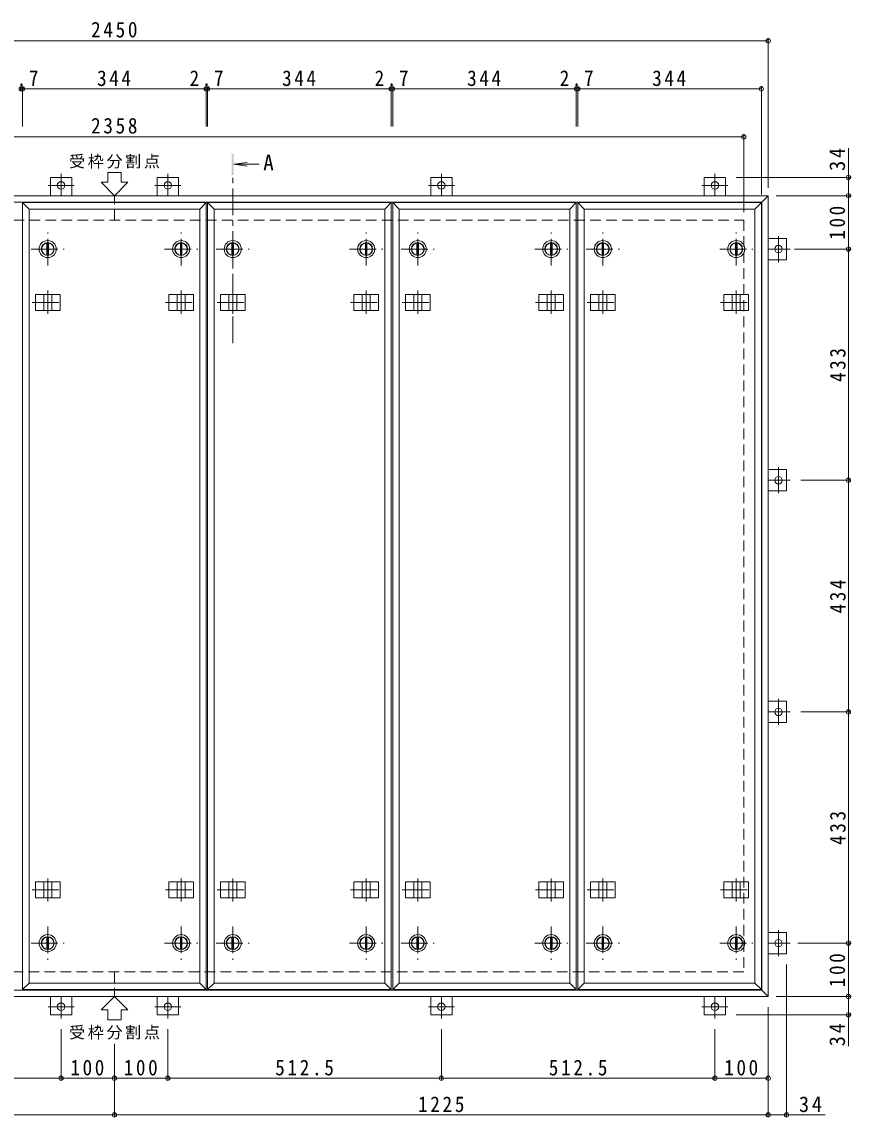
# Model space of a CAD drawing. Units: millimetres at full size, sheet at 1:10. Extents: x -2620 to 2727, y -1963 to 1778.
# Drawn here: x -1066 to 487, y -274 to 1778 of the extents above; entities that cross this region are included whole.
import ezdxf
from ezdxf.enums import TextEntityAlignment as Align

# ---------------------------------------------------------------- set-up
doc = ezdxf.new("R2010")
doc.units = ezdxf.units.MM
doc.header["$LTSCALE"] = 10
doc.header["$PDMODE"] = 32
doc.header["$PDSIZE"] = 8
doc.linetypes.add('CHAIN1', pattern=[8, 5, -1, 1, -1])
doc.linetypes.add('DASHED2', pattern=[3, 2, -1])
for name, color, linetype, lineweight in [('0-1_躯体', 2, 'DASHED2', 9), ('0-2_仕上', 3, 'Continuous', 9), ('0-3_建具', 4, 'Continuous', 9), ('0-5_寸法', 7, 'Continuous', 9), ('0-C', 2, 'Continuous', 9), ('0-E', 3, 'Continuous', 9), ('0-F', 7, 'Continuous', 9)]:
    doc.layers.add(name, color=color, linetype=linetype, lineweight=lineweight)
doc.styles.add('ＭＳ ゴシック', font='')
doc.styles.get('ＭＳ ゴシック').set_extended_font_data('MS Gothic')

msp = doc.modelspace()

# ---------------------------------------------------------------- linework, layer by layer
at = {"layer": '0-1_躯体'}
for p, q in [((-893.03, 1406.28), (-893.03, 1440.28)), ((-2072.03, 1406.28), (285.97, 1406.28)), ((285.97, 1406.28), (285.97, -1.72)), ((285.97, -1.72), (-2072.03, -1.72)), ((-893.03, -1.72), (-893.03, -35.72))]:
    msp.add_line(p, q, dxfattribs=at)
at = {"layer": '0-2_仕上'}
for p, q in [((-1053.03, 1427.28), (-1065.03, 1439.28)), ((-1065.03, -34.72), (-1065.03, 1439.28)), ((-1065.03, 1439.28), (-721.03, 1439.28)), ((-733.03, 1427.28), (-721.03, 1439.28)), ((-721.03, 1439.28), (-721.03, -34.72)), ((-706.37, 1427.28), (-718.37, 1439.28)), ((-718.37, -34.72), (-718.37, 1439.28)), ((-718.37, 1439.28), (-374.37, 1439.28)), ((-386.37, 1427.28), (-374.37, 1439.28)), ((-374.37, 1439.28), (-374.37, -34.72)), ((-359.7, 1427.28), (-371.7, 1439.28)), ((-371.7, -34.72), (-371.7, 1439.28)), ((-371.7, 1439.28), (-27.7, 1439.28)), ((-39.7, 1427.28), (-27.7, 1439.28)), ((-27.7, 1439.28), (-27.7, -34.72)), ((-13.03, 1427.28), (-25.03, 1439.28)), ((-25.03, -34.72), (-25.03, 1439.28)), ((-25.03, 1439.28), (318.97, 1439.28)), ((306.97, 1427.28), (318.97, 1439.28)), ((318.97, 1439.28), (318.97, -34.72)), ((-1053.03, 1427.28), (-733.03, 1427.28)), ((-733.03, 1427.28), (-733.03, -22.72)), ((-706.37, 1427.28), (-386.37, 1427.28)), ((-386.37, 1427.28), (-386.37, -22.72)), ((-359.7, 1427.28), (-39.7, 1427.28)), ((-39.7, 1427.28), (-39.7, -22.72)), ((-13.03, 1427.28), (306.97, 1427.28)), ((306.97, 1427.28), (306.97, -22.72)), ((-721.03, -34.72), (-1065.03, -34.72)), ((-374.37, -34.72), (-718.37, -34.72)), ((-27.7, -34.72), (-371.7, -34.72)), ((318.97, -34.72), (-25.03, -34.72))]:
    msp.add_line(p, q, dxfattribs=at)
for points in [[(-1065.03, -34.72), (-1053.03, -22.72), (-1053.03, 1427.28)], [(-718.37, -34.72), (-706.37, -22.72), (-706.37, 1427.28)], [(-371.7, -34.72), (-359.7, -22.72), (-359.7, 1427.28)], [(-25.03, -34.72), (-13.03, -22.72), (-13.03, 1427.28)], [(-721.03, -34.72), (-733.03, -22.72), (-1053.03, -22.72)], [(-374.37, -34.72), (-386.37, -22.72), (-706.37, -22.72)], [(-27.7, -34.72), (-39.7, -22.72), (-359.7, -22.72)], [(318.97, -34.72), (306.97, -22.72), (-13.03, -22.72)]]:
    msp.add_lwpolyline(points, dxfattribs=at)
at = {"layer": '0-3_建具', "color": 2}
for p, q in [((-2118.03, 1452.28), (331.97, 1452.28)), ((-2106.03, 1440.28), (319.97, 1440.28)), ((-893.03, 1440.28), (-893.03, 1452.28)), ((319.97, 1440.28), (331.97, 1452.28)), ((319.97, -35.72), (319.97, 1440.28)), ((331.97, 1452.28), (331.97, -47.72)), ((319.97, -35.72), (-2106.03, -35.72)), ((-893.03, -35.72), (-893.03, -47.72)), ((319.97, -35.72), (331.97, -47.72)), ((331.97, -47.72), (-2118.03, -47.72))]:
    msp.add_line(p, q, dxfattribs=at)
at = {"layer": '0-3_建具', "linetype": 'CHAIN1'}
for p, q in [((-1018.03, 1274.4), (-1018.03, 1231.16)), ((-768.03, 1274.4), (-768.03, 1231.16)), ((-671.37, 1274.4), (-671.37, 1231.16)), ((-421.37, 1274.4), (-421.37, 1231.16)), ((-324.7, 1274.4), (-324.7, 1231.16)), ((-74.7, 1274.4), (-74.7, 1231.16)), ((21.97, 1274.4), (21.97, 1231.16)), ((271.97, 1274.4), (271.97, 1231.16)), ((-1047.44, 1252.28), (-988.62, 1252.28)), ((-797.44, 1252.28), (-738.62, 1252.28)), ((-700.78, 1252.28), (-641.96, 1252.28)), ((-450.78, 1252.28), (-391.96, 1252.28)), ((-354.11, 1252.28), (-295.29, 1252.28)), ((-104.11, 1252.28), (-45.29, 1252.28)), ((-7.44, 1252.28), (51.38, 1252.28)), ((242.56, 1252.28), (301.38, 1252.28)), ((-1018.03, 130.17), (-1018.03, 173.41)), ((-768.03, 130.17), (-768.03, 173.41)), ((-671.37, 130.17), (-671.37, 173.41)), ((-421.37, 130.17), (-421.37, 173.41)), ((-324.7, 130.17), (-324.7, 173.41)), ((-74.7, 130.17), (-74.7, 173.41)), ((21.97, 130.17), (21.97, 173.41)), ((271.97, 130.17), (271.97, 173.41)), ((-1047.44, 152.28), (-988.62, 152.28)), ((-797.44, 152.28), (-738.62, 152.28)), ((-700.78, 152.28), (-641.96, 152.28)), ((-450.78, 152.28), (-391.96, 152.28)), ((-354.11, 152.28), (-295.29, 152.28)), ((-104.11, 152.28), (-45.29, 152.28)), ((-7.44, 152.28), (51.38, 152.28)), ((242.56, 152.28), (301.38, 152.28))]:
    msp.add_line(p, q, dxfattribs=at)
at = {"layer": '0-3_建具'}
for p, q in [((-1041.12, 1267.28), (-1041.12, 1237.28)), ((-1041.12, 1267.28), (-994.94, 1267.28)), ((-1025.53, 1267.28), (-1025.53, 1237.28)), ((-1010.53, 1267.28), (-1010.53, 1237.28)), ((-994.94, 1267.28), (-994.94, 1237.28)), ((-791.12, 1267.28), (-791.12, 1237.28)), ((-791.12, 1267.28), (-744.94, 1267.28)), ((-775.53, 1267.28), (-775.53, 1237.28)), ((-760.53, 1267.28), (-760.53, 1237.28)), ((-744.94, 1267.28), (-744.94, 1237.28)), ((-694.45, 1267.28), (-694.45, 1237.28)), ((-694.45, 1267.28), (-648.28, 1267.28)), ((-678.87, 1267.28), (-678.87, 1237.28)), ((-663.87, 1267.28), (-663.87, 1237.28)), ((-648.28, 1267.28), (-648.28, 1237.28)), ((-444.45, 1267.28), (-444.45, 1237.28)), ((-444.45, 1267.28), (-398.28, 1267.28)), ((-428.87, 1267.28), (-428.87, 1237.28)), ((-413.87, 1267.28), (-413.87, 1237.28)), ((-398.28, 1267.28), (-398.28, 1237.28)), ((-347.79, 1267.28), (-347.79, 1237.28)), ((-347.79, 1267.28), (-301.61, 1267.28)), ((-332.2, 1267.28), (-332.2, 1237.28)), ((-317.2, 1267.28), (-317.2, 1237.28)), ((-301.61, 1267.28), (-301.61, 1237.28)), ((-97.79, 1267.28), (-97.79, 1237.28)), ((-97.79, 1267.28), (-51.61, 1267.28)), ((-82.2, 1267.28), (-82.2, 1237.28)), ((-67.2, 1267.28), (-67.2, 1237.28)), ((-51.61, 1267.28), (-51.61, 1237.28)), ((-1.12, 1267.28), (-1.12, 1237.28)), ((-1.12, 1267.28), (45.06, 1267.28)), ((14.47, 1267.28), (14.47, 1237.28)), ((29.47, 1267.28), (29.47, 1237.28)), ((45.06, 1267.28), (45.06, 1237.28)), ((248.88, 1267.28), (248.88, 1237.28)), ((248.88, 1267.28), (295.06, 1267.28)), ((264.47, 1267.28), (264.47, 1237.28)), ((279.47, 1267.28), (279.47, 1237.28)), ((295.06, 1267.28), (295.06, 1237.28)), ((-1041.12, 1237.28), (-994.94, 1237.28)), ((-791.12, 1237.28), (-744.94, 1237.28)), ((-694.45, 1237.28), (-648.28, 1237.28)), ((-444.45, 1237.28), (-398.28, 1237.28)), ((-347.79, 1237.28), (-301.61, 1237.28)), ((-97.79, 1237.28), (-51.61, 1237.28)), ((-1.12, 1237.28), (45.06, 1237.28)), ((248.88, 1237.28), (295.06, 1237.28)), ((-1041.12, 137.28), (-1041.12, 167.28)), ((-1041.12, 167.28), (-994.94, 167.28)), ((-1025.53, 137.28), (-1025.53, 167.28)), ((-1010.53, 137.28), (-1010.53, 167.28)), ((-994.94, 137.28), (-994.94, 167.28)), ((-791.12, 137.28), (-791.12, 167.28)), ((-791.12, 167.28), (-744.94, 167.28)), ((-775.53, 137.28), (-775.53, 167.28)), ((-760.53, 137.28), (-760.53, 167.28)), ((-744.94, 137.28), (-744.94, 167.28)), ((-694.45, 137.28), (-694.45, 167.28)), ((-694.45, 167.28), (-648.28, 167.28)), ((-678.87, 137.28), (-678.87, 167.28)), ((-663.87, 137.28), (-663.87, 167.28)), ((-648.28, 137.28), (-648.28, 167.28)), ((-444.45, 137.28), (-444.45, 167.28)), ((-444.45, 167.28), (-398.28, 167.28)), ((-428.87, 137.28), (-428.87, 167.28)), ((-413.87, 137.28), (-413.87, 167.28)), ((-398.28, 137.28), (-398.28, 167.28)), ((-347.79, 137.28), (-347.79, 167.28)), ((-347.79, 167.28), (-301.61, 167.28)), ((-332.2, 137.28), (-332.2, 167.28)), ((-317.2, 137.28), (-317.2, 167.28)), ((-301.61, 137.28), (-301.61, 167.28)), ((-97.79, 137.28), (-97.79, 167.28)), ((-97.79, 167.28), (-51.61, 167.28)), ((-82.2, 137.28), (-82.2, 167.28)), ((-67.2, 137.28), (-67.2, 167.28)), ((-51.61, 137.28), (-51.61, 167.28)), ((-1.12, 137.28), (-1.12, 167.28)), ((-1.12, 167.28), (45.06, 167.28)), ((14.47, 137.28), (14.47, 167.28)), ((29.47, 137.28), (29.47, 167.28)), ((45.06, 137.28), (45.06, 167.28)), ((248.88, 137.28), (248.88, 167.28)), ((248.88, 167.28), (295.06, 167.28)), ((264.47, 137.28), (264.47, 167.28)), ((279.47, 137.28), (279.47, 167.28)), ((295.06, 137.28), (295.06, 167.28)), ((-1041.12, 137.28), (-994.94, 137.28)), ((-791.12, 137.28), (-744.94, 137.28)), ((-694.45, 137.28), (-648.28, 137.28)), ((-444.45, 137.28), (-398.28, 137.28)), ((-347.79, 137.28), (-301.61, 137.28)), ((-97.79, 137.28), (-51.61, 137.28)), ((-1.12, 137.28), (45.06, 137.28)), ((248.88, 137.28), (295.06, 137.28))]:
    msp.add_line(p, q, dxfattribs=at)
at = {"layer": '0-5_寸法', "color": 4}
for q in [(-644.58, 1514.36), (-644.58, 1507.84), (-621.9, 1511.1)]:
    msp.add_line((-669.37, 1511.1), q, dxfattribs=at)
at = {"layer": '0-5_寸法'}
for p, q in [((-893.03, 1452.28), (-918.03, 1477.28)), ((-918.03, 1477.28), (-905.53, 1477.28)), ((-893.03, 1452.28), (-868.03, 1477.28)), ((-880.53, 1477.28), (-880.53, 1495.98)), ((-880.53, 1477.28), (-868.03, 1477.28)), ((-893.03, -47.72), (-918.03, -72.72)), ((-893.03, -47.72), (-868.03, -72.72)), ((-918.03, -72.72), (-905.53, -72.72)), ((-880.53, -72.72), (-868.03, -72.72)), ((-880.53, -72.72), (-880.53, -91.42)), ((366.17, -269.57), (438.54, -269.57))]:
    msp.add_line(p, q, dxfattribs=at)
at = {"layer": '0-5_寸法', "color": 4, "linetype": 'CHAIN1'}
msp.add_line((-671.37, 1175.98), (-671.37, 1491.1), dxfattribs=at)
at = {"layer": '0-5_寸法'}
for points in [[(-905.53, 1477.28), (-905.53, 1495.98), (-880.53, 1495.98)], [(-905.53, -72.72), (-905.53, -91.42), (-880.53, -91.42)]]:
    msp.add_lwpolyline(points, dxfattribs=at)
at = {"layer": '0-5_寸法', "color": 4}
msp.add_solid([(-669.37, 1531.1), (-673.37, 1531.1), (-669.37, 1491.1), (-673.37, 1491.1)], dxfattribs=at)
at = {"layer": '0-C', "linetype": 'CHAIN1'}
for p, q in [((-1018.03, 1321.28), (-1018.03, 1383.28)), ((-768.03, 1321.28), (-768.03, 1383.28)), ((-671.37, 1321.28), (-671.37, 1383.28)), ((-421.37, 1321.28), (-421.37, 1383.28)), ((-324.7, 1321.28), (-324.7, 1383.28)), ((-74.7, 1321.28), (-74.7, 1383.28)), ((21.97, 1321.28), (21.97, 1383.28)), ((271.97, 1321.28), (271.97, 1383.28)), ((-1049.03, 1352.28), (-987.03, 1352.28)), ((-799.03, 1352.28), (-737.03, 1352.28)), ((-702.37, 1352.28), (-640.37, 1352.28)), ((-452.37, 1352.28), (-390.37, 1352.28)), ((-355.7, 1352.28), (-293.7, 1352.28)), ((-105.7, 1352.28), (-43.7, 1352.28)), ((-9.03, 1352.28), (52.97, 1352.28)), ((240.97, 1352.28), (302.97, 1352.28)), ((-1018.03, 83.28), (-1018.03, 21.28)), ((-768.03, 83.28), (-768.03, 21.28)), ((-671.37, 83.28), (-671.37, 21.28)), ((-421.37, 83.28), (-421.37, 21.28)), ((-324.7, 83.28), (-324.7, 21.28)), ((-74.7, 83.28), (-74.7, 21.28)), ((21.97, 83.28), (21.97, 21.28)), ((271.97, 83.28), (271.97, 21.28)), ((-1049.03, 52.28), (-987.03, 52.28)), ((-799.03, 52.28), (-737.03, 52.28)), ((-702.37, 52.28), (-640.37, 52.28)), ((-452.37, 52.28), (-390.37, 52.28)), ((-355.7, 52.28), (-293.7, 52.28)), ((-105.7, 52.28), (-43.7, 52.28)), ((-9.03, 52.28), (52.97, 52.28)), ((240.97, 52.28), (302.97, 52.28))]:
    msp.add_line(p, q, dxfattribs=at)
at = {"layer": '0-C'}
for p, q in [((-1019.53, 1363.69), (-1019.53, 1340.88)), ((-1016.53, 1363.69), (-1016.53, 1340.88)), ((-769.53, 1363.69), (-769.53, 1340.88)), ((-766.53, 1363.69), (-766.53, 1340.88)), ((-672.87, 1363.69), (-672.87, 1340.88)), ((-669.87, 1363.69), (-669.87, 1340.88)), ((-422.87, 1363.69), (-422.87, 1340.88)), ((-419.87, 1363.69), (-419.87, 1340.88)), ((-326.2, 1363.69), (-326.2, 1340.88)), ((-323.2, 1363.69), (-323.2, 1340.88)), ((-76.2, 1363.69), (-76.2, 1340.88)), ((-73.2, 1363.69), (-73.2, 1340.88)), ((20.47, 1363.69), (20.47, 1340.88)), ((23.47, 1363.69), (23.47, 1340.88)), ((270.47, 1363.69), (270.47, 1340.88)), ((273.47, 1363.69), (273.47, 1340.88)), ((-1019.53, 40.88), (-1019.53, 63.69)), ((-1016.53, 40.88), (-1016.53, 63.69)), ((-769.53, 40.88), (-769.53, 63.69)), ((-766.53, 40.88), (-766.53, 63.69)), ((-672.87, 40.88), (-672.87, 63.69)), ((-669.87, 40.88), (-669.87, 63.69)), ((-422.87, 40.88), (-422.87, 63.69)), ((-419.87, 40.88), (-419.87, 63.69)), ((-326.2, 40.88), (-326.2, 63.69)), ((-323.2, 40.88), (-323.2, 63.69)), ((-76.2, 40.88), (-76.2, 63.69)), ((-73.2, 40.88), (-73.2, 63.69)), ((20.47, 40.88), (20.47, 63.69)), ((23.47, 40.88), (23.47, 63.69)), ((270.47, 40.88), (270.47, 63.69)), ((273.47, 40.88), (273.47, 63.69))]:
    msp.add_line(p, q, dxfattribs=at)
for centre, radius in [((-1018.03, 1352.28), 16), ((-1018.03, 1352.28), 12), ((-1018.03, 1352.28), 11.5), ((-768.03, 1352.28), 16), ((-768.03, 1352.28), 12), ((-768.03, 1352.28), 11.5), ((-671.37, 1352.28), 16), ((-671.37, 1352.28), 12), ((-671.37, 1352.28), 11.5), ((-421.37, 1352.28), 16), ((-421.37, 1352.28), 12), ((-421.37, 1352.28), 11.5), ((-324.7, 1352.28), 16), ((-324.7, 1352.28), 12), ((-324.7, 1352.28), 11.5), ((-74.7, 1352.28), 16), ((-74.7, 1352.28), 12), ((-74.7, 1352.28), 11.5), ((21.97, 1352.28), 16), ((21.97, 1352.28), 12), ((21.97, 1352.28), 11.5), ((271.97, 1352.28), 16), ((271.97, 1352.28), 12), ((271.97, 1352.28), 11.5), ((-1018.03, 52.28), 16), ((-1018.03, 52.28), 12), ((-1018.03, 52.28), 11.5), ((-768.03, 52.28), 16), ((-768.03, 52.28), 12), ((-768.03, 52.28), 11.5), ((-671.37, 52.28), 16), ((-671.37, 52.28), 12), ((-671.37, 52.28), 11.5), ((-421.37, 52.28), 16), ((-421.37, 52.28), 12), ((-421.37, 52.28), 11.5), ((-324.7, 52.28), 16), ((-324.7, 52.28), 12), ((-324.7, 52.28), 11.5), ((-74.7, 52.28), 16), ((-74.7, 52.28), 12), ((-74.7, 52.28), 11.5), ((21.97, 52.28), 16), ((21.97, 52.28), 12), ((21.97, 52.28), 11.5), ((271.97, 52.28), 16), ((271.97, 52.28), 12), ((271.97, 52.28), 11.5)]:
    msp.add_circle(centre, radius, dxfattribs=at)
at = {"layer": '0-E'}
for p, q in [((-1013.03, 1486.48), (-1013.03, 1452.28)), ((-973.03, 1486.48), (-1013.03, 1486.48)), ((-973.03, 1486.48), (-973.03, 1452.28)), ((-813.03, 1486.48), (-813.03, 1452.28)), ((-813.03, 1486.48), (-773.03, 1486.48)), ((-773.03, 1486.48), (-773.03, 1452.28)), ((-300.53, 1486.48), (-260.53, 1486.48)), ((-300.53, 1486.48), (-300.53, 1452.28)), ((-260.53, 1486.48), (-260.53, 1452.28)), ((211.97, 1486.48), (251.97, 1486.48)), ((211.97, 1486.48), (211.97, 1452.28)), ((251.97, 1486.48), (251.97, 1452.28)), ((366.17, 1372.28), (331.97, 1372.28)), ((366.17, 1372.28), (366.17, 1332.28)), ((366.17, 1332.28), (331.97, 1332.28)), ((366.17, 939.28), (331.97, 939.28)), ((366.17, 939.28), (366.17, 899.28)), ((366.17, 899.28), (331.97, 899.28)), ((366.17, 505.28), (331.97, 505.28)), ((366.17, 505.28), (366.17, 465.28)), ((366.17, 465.28), (331.97, 465.28)), ((366.17, 72.28), (331.97, 72.28)), ((366.17, 72.28), (366.17, 32.28)), ((366.17, 32.28), (331.97, 32.28)), ((-1013.03, -81.92), (-1013.03, -47.72)), ((-973.03, -81.92), (-973.03, -47.72)), ((-813.03, -81.92), (-813.03, -47.72)), ((-773.03, -81.92), (-773.03, -47.72)), ((-300.53, -81.92), (-300.53, -47.72)), ((-260.53, -81.92), (-260.53, -47.72)), ((211.97, -81.92), (211.97, -47.72)), ((251.97, -81.92), (251.97, -47.72)), ((-973.03, -81.92), (-1013.03, -81.92)), ((-813.03, -81.92), (-773.03, -81.92)), ((-300.53, -81.92), (-260.53, -81.92)), ((251.97, -81.92), (211.97, -81.92))]:
    msp.add_line(p, q, dxfattribs=at)
at = {"layer": '0-E', "linetype": 'CHAIN1'}
for p, q in [((-993.03, 1493.46), (-993.03, 1452.28)), ((-793.03, 1493.46), (-793.03, 1452.28)), ((-280.53, 1493.46), (-280.53, 1452.28)), ((231.97, 1493.46), (231.97, 1452.28)), ((-1017.41, 1471.48), (-968.66, 1471.48)), ((-768.66, 1471.48), (-817.41, 1471.48)), ((-256.16, 1471.48), (-304.91, 1471.48)), ((256.34, 1471.48), (207.59, 1471.48)), ((351.17, 1327.91), (351.17, 1376.66)), ((373.14, 1352.28), (331.97, 1352.28)), ((351.17, 894.91), (351.17, 943.66)), ((373.14, 919.28), (331.97, 919.28)), ((351.17, 460.91), (351.17, 509.66)), ((373.14, 485.28), (331.97, 485.28)), ((351.17, 27.91), (351.17, 76.66)), ((373.14, 52.28), (331.97, 52.28)), ((-993.03, -88.89), (-993.03, -47.72)), ((-793.03, -88.89), (-793.03, -47.72)), ((-280.53, -88.9), (-280.53, -47.72)), ((231.97, -88.89), (231.97, -47.72)), ((-1017.41, -66.92), (-968.66, -66.92)), ((-768.66, -66.92), (-817.41, -66.92)), ((-256.16, -66.92), (-304.91, -66.92)), ((207.59, -66.92), (256.34, -66.92))]:
    msp.add_line(p, q, dxfattribs=at)
at = {"layer": '0-E'}
for centre in [(-993.03, 1471.48), (-793.03, 1471.48), (-280.53, 1471.48), (231.97, 1471.48), (351.17, 1352.28), (351.17, 919.28), (351.17, 485.28), (351.17, 52.28), (-993.03, -66.92), (-793.03, -66.92), (-280.53, -66.92), (231.97, -66.92)]:
    msp.add_circle(centre, 7, dxfattribs=at)
at = {"layer": '0-F'}
for p, q in [((331.97, 1467.28), (331.97, 1747.28)), ((-2118.03, 1742.28), (331.97, 1742.28)), ((-1067.7, 1652.28), (-1065.03, 1652.28)), ((-1065.03, 1655.28), (-1065.03, 1581.97)), ((-1065.03, 1652.28), (-721.03, 1652.28)), ((-721.03, 1655.28), (-721.03, 1581.97)), ((-721.03, 1652.28), (-718.37, 1652.28)), ((-718.37, 1655.28), (-718.37, 1581.97)), ((-718.37, 1652.28), (-374.37, 1652.28)), ((-374.37, 1655.28), (-374.37, 1581.97)), ((-374.37, 1652.28), (-371.7, 1652.28)), ((-371.7, 1655.28), (-371.7, 1581.97)), ((-371.7, 1652.28), (-27.7, 1652.28)), ((-27.7, 1655.28), (-27.7, 1581.97)), ((-27.7, 1652.28), (-25.03, 1652.28)), ((-25.03, 1655.28), (-25.03, 1581.97)), ((-25.03, 1652.28), (318.97, 1652.28)), ((318.97, 1454.28), (318.97, 1657.28)), ((-2072.03, 1562.28), (285.97, 1562.28)), ((285.97, 1421.28), (285.97, 1567.28)), ((482.12, 1486.48), (482.12, 1541.16)), ((487.12, 1486.48), (271.97, 1486.48)), ((482.12, 1452.28), (482.12, 1486.48)), ((346.97, 1452.28), (487.12, 1452.28)), ((482.12, 1352.28), (482.12, 1452.28)), ((380.89, 1352.28), (487.12, 1352.28)), ((482.12, 919.28), (482.12, 1352.28)), ((485.12, 919.28), (393.14, 919.28)), ((482.12, 485.28), (482.12, 919.28)), ((485.12, 485.28), (393.14, 485.28)), ((482.12, 52.28), (482.12, 485.28)), ((387.48, 52.28), (487.12, 52.28)), ((482.12, -47.72), (482.12, 52.28)), ((366.17, -272.57), (366.17, 12.28)), ((346.97, -47.72), (487.12, -47.72)), ((482.12, -47.72), (482.12, -81.92)), ((487.12, -81.92), (271.97, -81.92)), ((331.97, -272.57), (331.97, -67.72)), ((482.12, -81.92), (482.12, -140.89)), ((-993.03, -203.86), (-993.03, -108.89)), ((-793.03, -203.86), (-793.03, -108.89)), ((-280.53, -203.86), (-280.53, -108.9)), ((231.97, -203.86), (231.97, -108.89)), ((-893.03, -272.57), (-893.03, -136.55)), ((-1505.53, -200.86), (-993.03, -200.86)), ((-993.03, -200.86), (-893.03, -200.86)), ((-893.03, -200.86), (-793.03, -200.86)), ((-793.03, -200.86), (-280.53, -200.86)), ((-280.53, -200.86), (231.97, -200.86)), ((231.97, -200.86), (331.97, -200.86)), ((-2118.03, -269.57), (-893.03, -269.57)), ((-893.03, -269.57), (331.97, -269.57)), ((331.97, -269.57), (366.17, -269.57))]:
    msp.add_line(p, q, dxfattribs=at)
for p in [(331.97, 1742.28), (-1067.7, 1652.28), (-1065.03, 1652.28), (-721.03, 1652.28), (-718.37, 1652.28), (-374.37, 1652.28), (-371.7, 1652.28), (-27.7, 1652.28), (-25.03, 1652.28), (318.97, 1652.28), (285.97, 1562.28), (482.12, 1486.48), (482.12, 1452.28), (482.12, 1352.28), (482.12, 919.28), (482.12, 485.28), (482.12, 52.28), (482.12, -47.72), (482.12, -81.92), (-993.03, -200.86), (-893.03, -200.86), (-793.03, -200.86), (-280.53, -200.86), (231.97, -200.86), (331.97, -200.86), (-893.03, -269.57), (331.97, -269.57), (366.17, -269.57)]:
    msp.add_point(p, dxfattribs=at)

# ---------------------------------------------------------------- texts
at = {"layer": '0-5_寸法', "color": 2, "style": 'ＭＳ ゴシック'}
msp.add_text('A', height=29.33, dxfattribs=at).set_placement((-614.34, 1490.71), align=Align.BOTTOM_LEFT)
at = {"layer": '0-5_寸法', "char_height": 21.99, "attachment_point": 7, "style": 'ＭＳ ゴシック'}
for insert in [(-978.03, 1502.99), (-978.03, -128.43)]:
    msp.add_mtext('\\T1.17;受枠分割点', dxfattribs=dict(at, insert=insert))
at = {"layer": '0-F', "color": 2, "char_height": 29.33, "attachment_point": 7, "style": 'ＭＳ ゴシック'}
for s, insert in [('\\T1.28;\\W0.9;2450', (-936.78, 1748.28)), ('\\T1.27;\\W0.9;2.7', (-1098.87, 1657.28)), ('\\T1.27;\\W0.9;344', (-925.53, 1657.28)), ('\\T1.27;\\W0.9;2.7', (-752.2, 1657.28)), ('\\T1.27;\\W0.9;344', (-578.87, 1657.28)), ('\\T1.27;\\W0.9;2.7', (-405.53, 1657.28)), ('\\T1.27;\\W0.9;344', (-232.2, 1657.28)), ('\\T1.27;\\W0.9;2.7', (-58.87, 1657.28)), ('\\T1.27;\\W0.9;344', (114.47, 1657.28)), ('\\T1.28;\\W0.9;2358', (-936.78, 1568.28)), ('\\T1.27;\\W0.9;100', (-975.53, -195.86)), ('\\T1.27;\\W0.9;100', (-875.53, -195.86)), ('\\T1.28;\\W0.9;512.5', (-591.78, -195.86)), ('\\T1.28;\\W0.9;512.5', (-79.28, -195.86)), ('\\T1.27;\\W0.9;100', (249.47, -195.86)), ('\\T1.28;\\W0.9;1225', (-324.28, -264.57)), ('\\T1.27;\\W0.95;34', (389.44, -264.57))]:
    msp.add_mtext(s, dxfattribs=dict(at, insert=insert))
at = {"layer": '0-F', "color": 2, "char_height": 29.33, "attachment_point": 7, "rotation": 90, "style": 'ＭＳ ゴシック'}
for s, insert in [('\\T1.27;\\W0.95;34', (476.12, 1498.66)), ('\\T1.27;\\W0.9;100', (476.12, 1369.78)), ('\\T1.27;\\W0.9;433', (477.12, 1103.28)), ('\\T1.27;\\W0.9;434', (477.12, 669.78)), ('\\T1.27;\\W0.9;433', (477.12, 236.28)), ('\\T1.27;\\W0.9;100', (476.12, -30.22)), ('\\T1.27;\\W0.95;34', (476.12, -140.89))]:
    msp.add_mtext(s, dxfattribs=dict(at, insert=insert))

doc.saveas('drawing.dxf')
